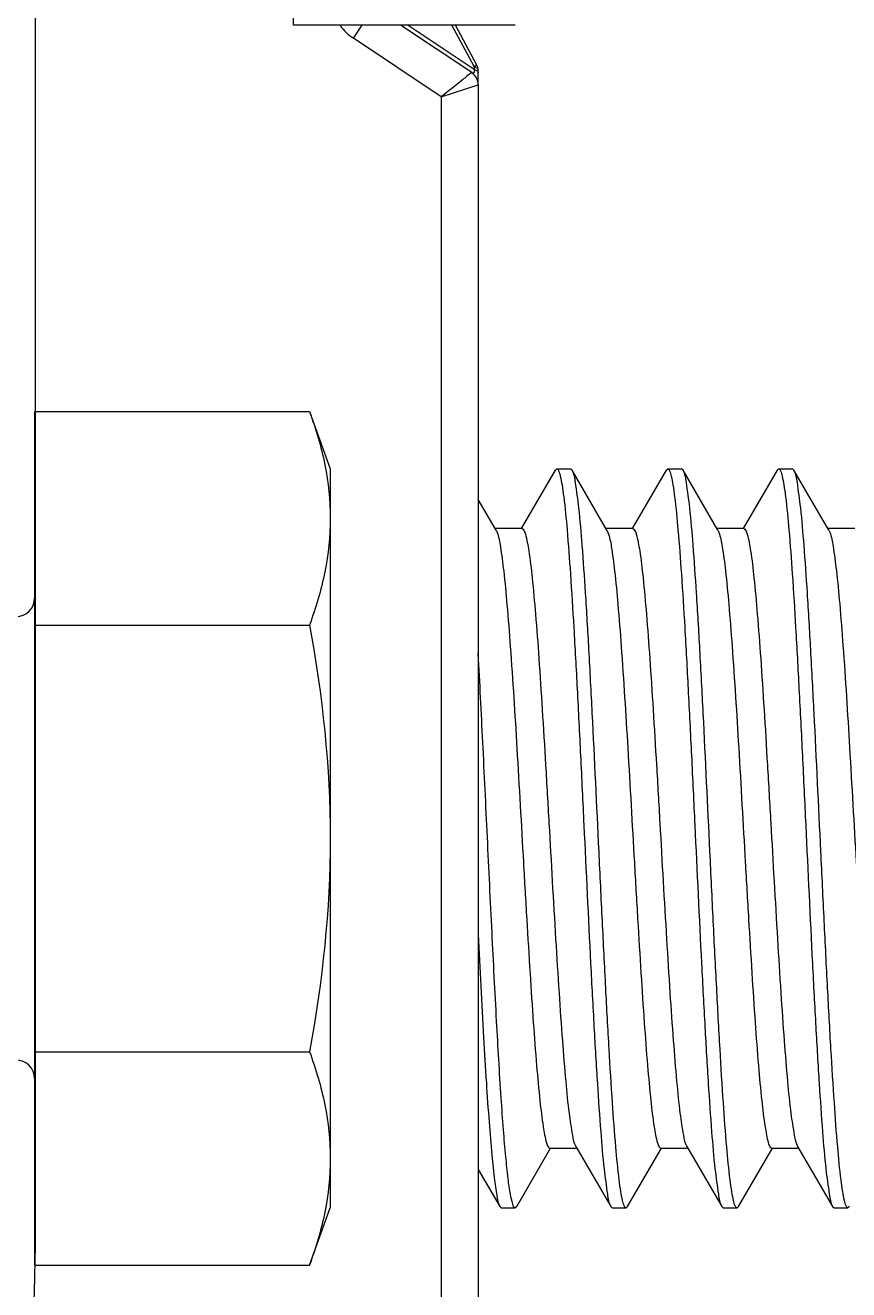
# Model space of a CAD drawing. Extents: x 4995099 to 5303443, y 4627657 to 4889583.
# Drawn here: x 5046084.7 to 5046208.6, y 4765331.1 to 4765521.4 of the extents above; entities that cross this region are included whole.
import ezdxf

# ---------------------------------------------------------------- set-up
doc = ezdxf.new("R2010")
doc.units = 0
doc.header["$LTSCALE"] = 1000
doc.header["$MEASUREMENT"] = 0
doc.layers.get('0').update_dxf_attribs({"color": 4, "linetype": 'CONTINUOUS'})

msp = doc.modelspace()

# ---------------------------------------------------------------- linework, layer by layer
at = {"linetype": 'Continuous'}
for p, q in [((5046086.24, 4765337.82), (5046086.24, 4765553.21)), ((5046125.03, 4765521.37), (5046125.03, 4765549.17)), ((5046158.4, 4765521.37), (5046125.03, 4765521.37)), ((5046134.06, 4765519.42), (5046135.36, 4765521.37)), ((5046151.85, 4765514.24), (5046141.16, 4765521.37)), ((5046142.29, 4765521.37), (5046152.21, 4765514.76)), ((5046152.21, 4765515.15), (5046148.87, 4765521.37)), ((5046152.64, 4765515.38), (5046149.43, 4765521.37)), ((5046147.28, 4765510.61), (5046134.06, 4765519.42)), ((5046152.64, 4765515.38), (5046152.21, 4765515.15)), ((5046152.21, 4765515.15), (5046152.21, 4765514.76)), ((5046152.49, 4765515.03), (5046152.26, 4765515.13)), ((5046152.84, 4765512.42), (5046152.84, 4765514.59)), ((5046147.28, 4765510.61), (5046152.84, 4765512.39)), ((5046152.84, 4765512.39), (5046152.84, 4765283.88)), ((5046147.28, 4765510.61), (5046147.28, 4765287.45)), ((5046086.11, 4765463.24), (5046086.11, 4765334.82)), ((5046086.11, 4765463.24), (5046127.46, 4765463.24)), ((5046127.46, 4765463.24), (5046130.59, 4765454.64)), ((5046130.59, 4765454.64), (5046130.59, 4765343.42)), ((5046164.43, 4765454.45), (5046159.3, 4765445.63)), ((5046164.43, 4765454.45), (5046164.65, 4765454.64)), ((5046164.65, 4765454.64), (5046166.74, 4765454.64)), ((5046164.65, 4765454.64), (5046166.74, 4765454.64)), ((5046164.65, 4765454.64), (5046164.68, 4765454.63)), ((5046166.96, 4765454.45), (5046166.74, 4765454.64)), ((5046172.2, 4765445.4), (5046166.96, 4765454.45)), ((5046181.12, 4765454.45), (5046175.98, 4765445.63)), ((5046181.12, 4765454.45), (5046181.33, 4765454.64)), ((5046181.33, 4765454.64), (5046183.42, 4765454.64)), ((5046181.33, 4765454.64), (5046183.42, 4765454.64)), ((5046181.33, 4765454.64), (5046181.36, 4765454.63)), ((5046183.64, 4765454.45), (5046183.42, 4765454.64)), ((5046188.89, 4765445.4), (5046183.64, 4765454.45)), ((5046197.8, 4765454.45), (5046192.66, 4765445.63)), ((5046197.8, 4765454.45), (5046198.02, 4765454.64)), ((5046198.02, 4765454.64), (5046200.11, 4765454.64)), ((5046198.02, 4765454.64), (5046200.11, 4765454.64)), ((5046198.02, 4765454.64), (5046198.05, 4765454.63)), ((5046200.32, 4765454.45), (5046200.11, 4765454.64)), ((5046205.57, 4765445.4), (5046200.32, 4765454.45)), ((5046155.39, 4765445.63), (5046152.84, 4765450.03)), ((5046155.52, 4765445.4), (5046155.39, 4765445.63)), ((5046159.43, 4765445.63), (5046155.39, 4765445.63)), ((5046155.52, 4765445.4), (5046155.67, 4765445.06)), ((5046176.11, 4765445.63), (5046172.07, 4765445.63)), ((5046172.2, 4765445.4), (5046172.35, 4765445.07)), ((5046192.79, 4765445.63), (5046188.75, 4765445.63)), ((5046188.89, 4765445.4), (5046189.03, 4765445.08)), ((5046209.48, 4765445.63), (5046205.44, 4765445.63)), ((5046205.57, 4765445.4), (5046205.71, 4765445.09)), ((5046086.11, 4765431.13), (5046127.46, 4765431.13)), ((5046086.11, 4765366.92), (5046127.46, 4765366.92)), ((5046158.62, 4765343.61), (5046163.73, 4765352.43)), ((5046163.6, 4765352.43), (5046167.64, 4765352.43)), ((5046167.51, 4765352.65), (5046172.77, 4765343.61)), ((5046175.3, 4765343.61), (5046180.41, 4765352.43)), ((5046180.28, 4765352.43), (5046184.32, 4765352.43)), ((5046184.19, 4765352.65), (5046189.46, 4765343.61)), ((5046191.98, 4765343.61), (5046197.1, 4765352.43)), ((5046196.97, 4765352.43), (5046201.01, 4765352.43)), ((5046200.88, 4765352.65), (5046206.14, 4765343.61)), ((5046152.84, 4765349.2), (5046156.09, 4765343.61)), ((5046127.46, 4765334.82), (5046130.59, 4765343.42)), ((5046156.09, 4765343.61), (5046156.31, 4765343.42)), ((5046156.31, 4765343.42), (5046158.4, 4765343.42)), ((5046156.31, 4765343.42), (5046158.4, 4765343.42)), ((5046158.4, 4765343.42), (5046158.37, 4765343.42)), ((5046158.62, 4765343.61), (5046158.4, 4765343.42)), ((5046172.77, 4765343.61), (5046172.99, 4765343.42)), ((5046172.99, 4765343.42), (5046175.08, 4765343.42)), ((5046172.99, 4765343.42), (5046175.08, 4765343.42)), ((5046175.08, 4765343.42), (5046175.05, 4765343.42)), ((5046175.3, 4765343.61), (5046175.08, 4765343.42)), ((5046189.46, 4765343.61), (5046189.67, 4765343.42)), ((5046189.67, 4765343.42), (5046191.76, 4765343.42)), ((5046189.67, 4765343.42), (5046191.76, 4765343.42)), ((5046191.76, 4765343.42), (5046191.73, 4765343.42)), ((5046191.98, 4765343.61), (5046191.76, 4765343.42)), ((5046206.14, 4765343.61), (5046206.36, 4765343.42)), ((5046206.36, 4765343.42), (5046208.45, 4765343.42)), ((5046206.36, 4765343.42), (5046208.45, 4765343.42)), ((5046208.45, 4765343.42), (5046208.42, 4765343.42)), ((5046208.67, 4765343.61), (5046208.45, 4765343.42)), ((5046086.11, 4765334.82), (5046127.46, 4765334.82))]:
    msp.add_line(p, q, dxfattribs=at)
for centre, radius, start, end in [((5046138.38, 4765525.9), 7.79, 215.8766, 236.3099), ((5046151.53, 4765513.15), 2.11, 69.7941, 71.2334), ((5046151.89, 4765513.94), 1.24, 58.1081, 61.2843), ((5046151.17, 4765514.59), 1.67, 0, 28.1839), ((5046150.61, 4765512.39), 2.22, 0, 56.3099), ((5046083.33, 4765435.17), 2.78, 270, 0), ((5046083.33, 4765362.88), 2.78, 0, 90), ((5045919.31, 4765337.82), 166.93, 334.351, 0)]:
    msp.add_arc(centre, radius, start, end, dxfattribs=at)
for points in [[(5046152.84, 4765514.59), (5046152.84, 4765514.76), (5046152.69, 4765514.91), (5046152.55, 4765514.99)], [(5046127.46, 4765431.13), (5046129.39, 4765420.55), (5046130.59, 4765409.78), (5046130.59, 4765399.03)], [(5046130.59, 4765399.03), (5046130.59, 4765388.27), (5046129.39, 4765377.5), (5046127.46, 4765366.92)]]:
    msp.add_open_spline(points, degree=3, dxfattribs=at)
for points, knots in [([(5046151.85, 4765514.24), (5046151.35, 4765513.92), (5046149.9, 4765512.61), (5046148.34, 4765511.45), (5046147.28, 4765510.61)], [0, 0, 0, 0, 0.301655, 1, 1, 1, 1]), ([(5046152.21, 4765514.76), (5046152.24, 4765514.57), (5046152.32, 4765514.1), (5046151.93, 4765514.19), (5046151.85, 4765514.24)], [0, 0, 0, 0, 0.652586, 1, 1, 1, 1]), ([(5046152.21, 4765514.76), (5046152.27, 4765514.74), (5046152.47, 4765514.66), (5046152.67, 4765514.53), (5046152.76, 4765514.41)], [0, 0, 0, 0, 0.298151, 1, 1, 1, 1]), ([(5046152.76, 4765514.41), (5046152.79, 4765514.38), (5046152.82, 4765514.31), (5046152.84, 4765514.24), (5046152.84, 4765514.2)], [0, 0, 0, 0, 0.519447, 1, 1, 1, 1]), ([(5046127.46, 4765463.24), (5046128.41, 4765460.64), (5046129.99, 4765455.37), (5046130.59, 4765449.89), (5046130.59, 4765447.19)], [0, 0, 0, 0, 0.506411, 1, 1, 1, 1]), ([(5046164.68, 4765454.63), (5046164.81, 4765454.6), (5046165.02, 4765454.15), (5046165.23, 4765453.37), (5046165.48, 4765452.04), (5046165.84, 4765449.37), (5046166.27, 4765444.9), (5046166.75, 4765438.34), (5046167.24, 4765430.36), (5046167.74, 4765421.25), (5046168.23, 4765411.34), (5046168.89, 4765397.56), (5046169.54, 4765383.94), (5046170.22, 4765370.97), (5046170.71, 4765362.53), (5046171.21, 4765355.42), (5046171.65, 4765349.85), (5046172.18, 4765346.13), (5046172.45, 4765344.16), (5046172.77, 4765343.61)], [0, 0, 0, 0, 0.003605, 0.011246, 0.023192, 0.039401, 0.084083, 0.143772, 0.216343, 0.299189, 0.389323, 0.483494, 0.670333, 0.756261, 0.832983, 0.897738, 0.948215, 0.982645, 1, 1, 1, 1]), ([(5046175.05, 4765343.42), (5046174.92, 4765343.45), (5046174.71, 4765343.9), (5046174.5, 4765344.68), (5046174.25, 4765346.02), (5046173.89, 4765348.69), (5046173.47, 4765353.16), (5046172.98, 4765359.71), (5046172.49, 4765367.69), (5046172, 4765376.8), (5046171.5, 4765386.72), (5046170.84, 4765400.49), (5046170.2, 4765414.11), (5046169.51, 4765427.08), (5046169.03, 4765435.52), (5046168.53, 4765442.63), (5046168.08, 4765448.2), (5046167.56, 4765451.92), (5046167.28, 4765453.89), (5046166.96, 4765454.45)], [0, 0, 0, 0, 0.00361, 0.011255, 0.023204, 0.039415, 0.084097, 0.143782, 0.216343, 0.299177, 0.389297, 0.483455, 0.670273, 0.756196, 0.832918, 0.89768, 0.94817, 0.98262, 1, 1, 1, 1]), ([(5046181.36, 4765454.63), (5046181.49, 4765454.6), (5046181.7, 4765454.15), (5046181.92, 4765453.37), (5046182.16, 4765452.04), (5046182.52, 4765449.37), (5046182.95, 4765444.89), (5046183.43, 4765438.34), (5046183.93, 4765430.36), (5046184.42, 4765421.25), (5046184.92, 4765411.33), (5046185.58, 4765397.55), (5046186.22, 4765383.93), (5046186.9, 4765370.96), (5046187.39, 4765362.52), (5046187.89, 4765355.42), (5046188.33, 4765349.85), (5046188.86, 4765346.13), (5046189.13, 4765344.16), (5046189.46, 4765343.61)], [0, 0, 0, 0, 0.003608, 0.011251, 0.0232, 0.039412, 0.0841, 0.143792, 0.216367, 0.299219, 0.389358, 0.48353, 0.670361, 0.756278, 0.832994, 0.897746, 0.94822, 0.982647, 1, 1, 1, 1]), ([(5046191.73, 4765343.42), (5046191.6, 4765343.45), (5046191.4, 4765343.9), (5046191.18, 4765344.68), (5046190.94, 4765346.02), (5046190.57, 4765348.69), (5046190.15, 4765353.16), (5046189.66, 4765359.71), (5046189.17, 4765367.69), (5046188.68, 4765376.8), (5046188.18, 4765386.72), (5046187.52, 4765400.49), (5046186.88, 4765414.11), (5046186.2, 4765427.08), (5046185.71, 4765435.52), (5046185.21, 4765442.63), (5046184.77, 4765448.2), (5046184.24, 4765451.92), (5046183.97, 4765453.89), (5046183.64, 4765454.45)], [0, 0, 0, 0, 0.00361, 0.011257, 0.023207, 0.03942, 0.084107, 0.143795, 0.216358, 0.299194, 0.38932, 0.48348, 0.67029, 0.756208, 0.832927, 0.897686, 0.948174, 0.982621, 1, 1, 1, 1]), ([(5046198.05, 4765454.63), (5046198.18, 4765454.6), (5046198.38, 4765454.15), (5046198.6, 4765453.37), (5046198.84, 4765452.04), (5046199.21, 4765449.37), (5046199.63, 4765444.9), (5046200.12, 4765438.34), (5046200.61, 4765430.36), (5046201.1, 4765421.25), (5046201.6, 4765411.34), (5046202.26, 4765397.56), (5046202.9, 4765383.94), (5046203.58, 4765370.97), (5046204.07, 4765362.53), (5046204.57, 4765355.42), (5046205.01, 4765349.85), (5046205.54, 4765346.13), (5046205.82, 4765344.16), (5046206.14, 4765343.61)], [0, 0, 0, 0, 0.003605, 0.011246, 0.023191, 0.0394, 0.084081, 0.143769, 0.21634, 0.299187, 0.389322, 0.483492, 0.670333, 0.756258, 0.832977, 0.897734, 0.948214, 0.982646, 1, 1, 1, 1]), ([(5046208.42, 4765343.42), (5046208.29, 4765343.45), (5046208.08, 4765343.9), (5046207.86, 4765344.68), (5046207.62, 4765346.02), (5046207.26, 4765348.69), (5046206.83, 4765353.16), (5046206.35, 4765359.71), (5046205.86, 4765367.69), (5046205.36, 4765376.8), (5046204.87, 4765386.72), (5046204.2, 4765400.49), (5046203.56, 4765414.11), (5046202.88, 4765427.08), (5046202.39, 4765435.52), (5046201.89, 4765442.63), (5046201.45, 4765448.2), (5046200.92, 4765451.92), (5046200.65, 4765453.89), (5046200.32, 4765454.45)], [0, 0, 0, 0, 0.003609, 0.011254, 0.023203, 0.039414, 0.084098, 0.143785, 0.216348, 0.299182, 0.389306, 0.483467, 0.670283, 0.7562, 0.83292, 0.897683, 0.948173, 0.982621, 1, 1, 1, 1]), ([(5046130.59, 4765447.19), (5046130.59, 4765444.49), (5046129.99, 4765439), (5046128.41, 4765433.74), (5046127.46, 4765431.13)], [0, 0, 0, 0, 0.493589, 1, 1, 1, 1]), ([(5046155.67, 4765445.06), (5046155.93, 4765444.37), (5046156.27, 4765442.41), (5046156.74, 4765438.79), (5046157.21, 4765433.77), (5046157.9, 4765424.88), (5046158.7, 4765411.95), (5046159.47, 4765398.26), (5046160.12, 4765386.97), (5046160.61, 4765378.93), (5046161.09, 4765371.59), (5046161.57, 4765365.21), (5046162.05, 4765359.98), (5046162.5, 4765356.14), (5046162.93, 4765353.77), (5046163.25, 4765352.74), (5046163.49, 4765352.43), (5046163.6, 4765352.43)], [0, 0, 0, 0, 0.023657, 0.063412, 0.118049, 0.185727, 0.350546, 0.535324, 0.627293, 0.714724, 0.794598, 0.864159, 0.92102, 0.963257, 0.989538, 0.996565, 1, 1, 1, 1]), ([(5046159.43, 4765445.63), (5046159.54, 4765445.63), (5046159.78, 4765445.3), (5046160.11, 4765444.23), (5046160.56, 4765441.77), (5046161.01, 4765437.79), (5046161.5, 4765432.37), (5046161.99, 4765425.77), (5046162.48, 4765418.2), (5046162.98, 4765409.94), (5046163.64, 4765398.41), (5046164.28, 4765386.99), (5046164.96, 4765376.08), (5046165.45, 4765368.95), (5046165.94, 4765362.9), (5046166.4, 4765358.13), (5046166.9, 4765354.89), (5046167.21, 4765353.16), (5046167.51, 4765352.65)], [0, 0, 0, 0, 0.003516, 0.010771, 0.037949, 0.081609, 0.140308, 0.211978, 0.294061, 0.383613, 0.477416, 0.664254, 0.750572, 0.827952, 0.893624, 0.945254, 0.981055, 1, 1, 1, 1]), ([(5046172.35, 4765445.07), (5046172.61, 4765444.38), (5046172.95, 4765442.44), (5046173.42, 4765438.82), (5046173.89, 4765433.81), (5046174.58, 4765424.93), (5046175.38, 4765411.99), (5046176.15, 4765398.3), (5046176.8, 4765387), (5046177.29, 4765378.96), (5046177.77, 4765371.61), (5046178.25, 4765365.22), (5046178.73, 4765359.99), (5046179.18, 4765356.15), (5046179.61, 4765353.77), (5046179.94, 4765352.74), (5046180.18, 4765352.43), (5046180.28, 4765352.43)], [0, 0, 0, 0, 0.023519, 0.06316, 0.117709, 0.18533, 0.350118, 0.534956, 0.626978, 0.714471, 0.794408, 0.86403, 0.920944, 0.963223, 0.989529, 0.996563, 1, 1, 1, 1]), ([(5046176.11, 4765445.63), (5046176.22, 4765445.63), (5046176.46, 4765445.3), (5046176.79, 4765444.23), (5046177.24, 4765441.77), (5046177.69, 4765437.79), (5046178.18, 4765432.37), (5046178.67, 4765425.77), (5046179.16, 4765418.2), (5046179.66, 4765409.94), (5046180.32, 4765398.41), (5046180.96, 4765386.99), (5046181.64, 4765376.08), (5046182.13, 4765368.95), (5046182.63, 4765362.9), (5046183.08, 4765358.13), (5046183.59, 4765354.89), (5046183.9, 4765353.16), (5046184.19, 4765352.65)], [0, 0, 0, 0, 0.003516, 0.010771, 0.037949, 0.081609, 0.140308, 0.211978, 0.294061, 0.383613, 0.477416, 0.664254, 0.750572, 0.827952, 0.893624, 0.945254, 0.981055, 1, 1, 1, 1]), ([(5046189.03, 4765445.08), (5046189.28, 4765444.4), (5046189.63, 4765442.46), (5046190.1, 4765438.86), (5046190.57, 4765433.85), (5046191.26, 4765424.98), (5046192.06, 4765412.04), (5046192.83, 4765398.34), (5046193.48, 4765387.04), (5046193.97, 4765378.99), (5046194.45, 4765371.63), (5046194.93, 4765365.23), (5046195.41, 4765359.99), (5046195.86, 4765356.15), (5046196.29, 4765353.78), (5046196.62, 4765352.74), (5046196.86, 4765352.43), (5046196.97, 4765352.43)], [0, 0, 0, 0, 0.023381, 0.062907, 0.11737, 0.184933, 0.349689, 0.534588, 0.626663, 0.714217, 0.794218, 0.863901, 0.920868, 0.963188, 0.98952, 0.996561, 1, 1, 1, 1]), ([(5046192.79, 4765445.63), (5046192.9, 4765445.63), (5046193.15, 4765445.3), (5046193.48, 4765444.23), (5046193.92, 4765441.77), (5046194.38, 4765437.79), (5046194.86, 4765432.37), (5046195.35, 4765425.77), (5046195.85, 4765418.2), (5046196.34, 4765409.94), (5046197, 4765398.41), (5046197.65, 4765386.99), (5046198.32, 4765376.08), (5046198.81, 4765368.95), (5046199.31, 4765362.9), (5046199.76, 4765358.13), (5046200.27, 4765354.89), (5046200.58, 4765353.16), (5046200.88, 4765352.65)], [0, 0, 0, 0, 0.003516, 0.010771, 0.037949, 0.081609, 0.140308, 0.211978, 0.294061, 0.383613, 0.477416, 0.664254, 0.750571, 0.827952, 0.893624, 0.945254, 0.981055, 1, 1, 1, 1]), ([(5046205.71, 4765445.09), (5046205.96, 4765444.42), (5046206.3, 4765442.49), (5046206.78, 4765438.89), (5046207.25, 4765433.9), (5046207.94, 4765425.02), (5046208.74, 4765412.08), (5046209.51, 4765398.38), (5046210.16, 4765387.07), (5046210.65, 4765379.01), (5046211.13, 4765371.65), (5046211.61, 4765365.25), (5046212.09, 4765360), (5046212.54, 4765356.15), (5046212.98, 4765353.78), (5046213.3, 4765352.74), (5046213.54, 4765352.43), (5046213.65, 4765352.43)], [0, 0, 0, 0, 0.023243, 0.062653, 0.117029, 0.184534, 0.349259, 0.534218, 0.626347, 0.713963, 0.794028, 0.863772, 0.920792, 0.963153, 0.989511, 0.996558, 1, 1, 1, 1]), ([(5046158.37, 4765343.42), (5046158.16, 4765343.47), (5046157.92, 4765344.35), (5046157.6, 4765345.7), (5046157.28, 4765348.16), (5046156.95, 4765351.37), (5046156.61, 4765355.43), (5046156.13, 4765362.22), (5046155.55, 4765372.13), (5046154.89, 4765385.19), (5046154.22, 4765399.2), (5046153.55, 4765413.19), (5046153.08, 4765422.4), (5046152.84, 4765426.84)], [0, 0, 0, 0, 0.007805, 0.026033, 0.05491, 0.094055, 0.142842, 0.200464, 0.338231, 0.498126, 0.669393, 0.840521, 1, 1, 1, 1]), ([(5046152.84, 4765384.57), (5046153.09, 4765379.39), (5046153.47, 4765371.95), (5046154.03, 4765362.54), (5046154.43, 4765356.65), (5046154.83, 4765351.75), (5046155.2, 4765347.95), (5046155.6, 4765345.37), (5046155.86, 4765344.01), (5046156.09, 4765343.61)], [0, 0, 0, 0, 0.377827, 0.543307, 0.687889, 0.808224, 0.901551, 0.96582, 1, 1, 1, 1]), ([(5046127.46, 4765366.92), (5046128.41, 4765364.32), (5046129.99, 4765359.05), (5046130.59, 4765353.57), (5046130.59, 4765350.87)], [0, 0, 0, 0, 0.506411, 1, 1, 1, 1]), ([(5046130.59, 4765350.87), (5046130.59, 4765348.17), (5046129.99, 4765342.68), (5046128.41, 4765337.42), (5046127.46, 4765334.82)], [0, 0, 0, 0, 0.493589, 1, 1, 1, 1])]:
    msp.add_open_spline(points, degree=3, knots=knots, dxfattribs=at)

doc.saveas('drawing.dxf')
